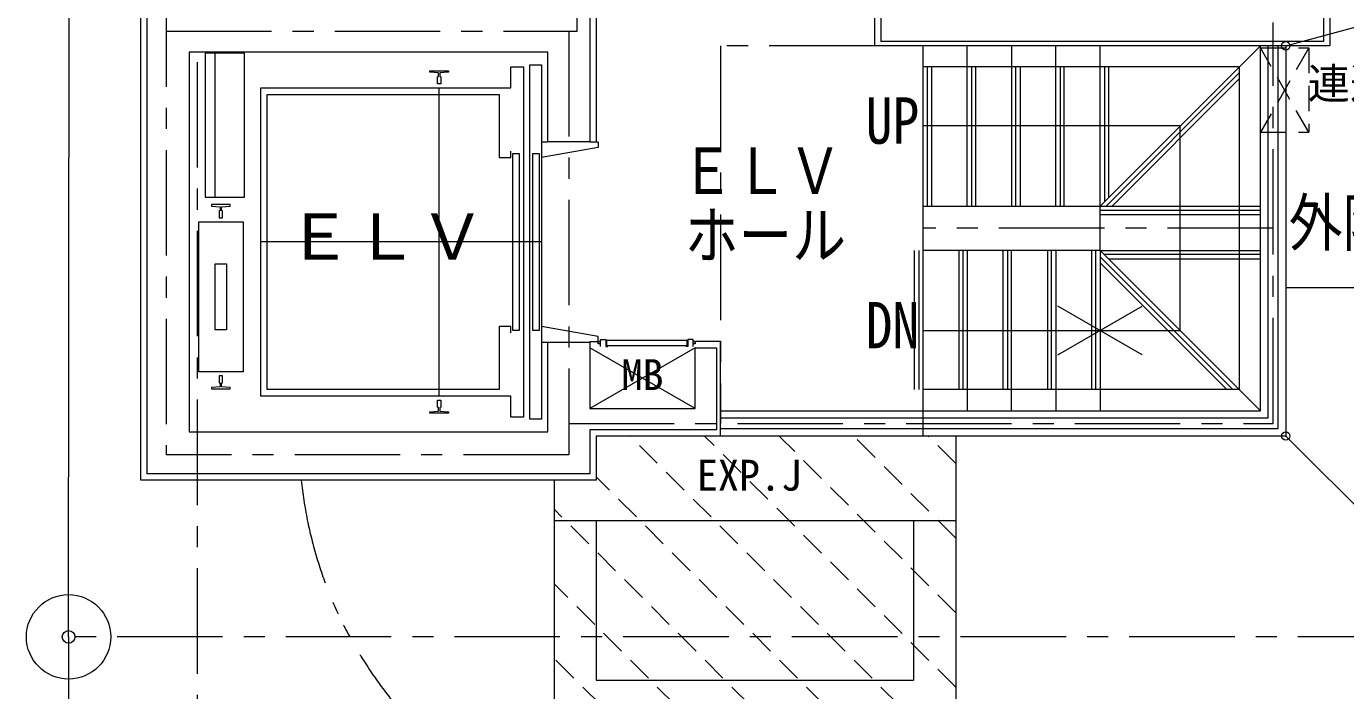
# Model space of a CAD drawing. Units: millimetres at full size; details may follow other scales. Extents: x -443943 to 462275, y -43546 to 79452.
# Drawn here: x -214242 to -207986, y -7218 to -4069 of the extents above; entities that cross this region are included whole.
import ezdxf
from ezdxf.enums import TextEntityAlignment as Align

# ---------------------------------------------------------------- set-up
doc = ezdxf.new("R2010")
doc.units = ezdxf.units.MM
doc.header["$LTSCALE"] = 100
doc.header["$PDMODE"] = 32
doc.header["$PDSIZE"] = 40
for name, pattern in [('CHAIN1', [8, 5, -1, 1, -1]), ('DASHED1', [1.8, 1.2, -0.6]), ('DOUBLE_CHAIN1', [8.8, 5, -1, 0.6, -0.6, 0.6, -1])]:
    doc.linetypes.add(name, pattern=pattern)
for name, color, linetype, lineweight in [('4-0_仕上', 7, 'Continuous', 15), ('4-1_通り芯', 4, 'Continuous', 9), ('4-B_E-PANL', 1, 'Continuous', 18), ('4-F__', 4, 'Continuous', 9)]:
    doc.layers.add(name, color=color, linetype=linetype, lineweight=lineweight)
doc.styles.add('ＭＳ ゴシック', font='')
doc.styles.get('ＭＳ ゴシック').set_extended_font_data('MS Gothic')

msp = doc.modelspace()

# ---------------------------------------------------------------- linework, layer by layer
at = {"layer": '4-0_仕上'}
msp.add_line((-214042.5, -6963.1), (-214028.2, 10354.2), dxfattribs=at)
at = {"layer": '4-1_通り芯', "linetype": 'CHAIN1'}
for p, q in [((-213580, 14545), (-213580, -6100.9)), ((-208330, -5950.9), (-208330, -4050.9)), ((-213432.5, -4238.1), (-213432.5, -19068.1)), ((-208330, -5025.9), (-209990, -5025.9)), ((-211670, -5950.9), (-208330, -5950.9))]:
    msp.add_line(p, q, dxfattribs=at)
at = {"layer": '4-1_通り芯', "color": 7, "lineweight": 15}
for p, q in [((-211540, -3675.9), (-211540, -4618.4)), ((-210220, -3675.9), (-210220, -4160.9)), ((-208270, -4160.9), (-206338.1, -3643.3)), ((-208060, -4160.9), (-210220, -4160.9)), ((-209990, -4910.9), (-209990, -4160.9)), ((-209780, -4920.9), (-209780, -4160.9)), ((-209570, -4160.9), (-209570, -4920.9)), ((-209360, -4920.9), (-209360, -4160.9)), ((-208270, -4160.9), (-208270, -6010.9)), ((-208770, -4540.9), (-209990, -4540.9)), ((-209150, -4920.9), (-208390, -4920.9)), ((-209990, -6010.9), (-209990, -5130.9)), ((-209780, -5130.9), (-209780, -5890.9)), ((-209570, -5890.9), (-209570, -5130.9)), ((-209360, -5130.9), (-209360, -5890.9)), ((-209150, -5130.9), (-208390, -5130.9)), ((-204828.5, -5309), (-208269.3, -5309)), ((-208950, -5626.4), (-209350, -5395.5)), ((-209350, -5626.4), (-208950, -5395.5)), ((-210950, -5890.9), (-208390, -5890.9)), ((-208270, -6010.9), (-210950, -6010.9)), ((-209835, -6010.9), (-209835, -7413.1)), ((-211740, -6220.9), (-211740, -7413.1))]:
    msp.add_line(p, q, dxfattribs=at)
at = {"layer": '4-1_通り芯', "color": 3, "lineweight": 20}
for p, q in [((-210190, -3705.9), (-210190, -4140.9)), ((-208090, -4140.9), (-210190, -4140.9)), ((-209990, -4920.9), (-209150, -4920.9)), ((-209150, -5130.9), (-209150, -4910.9))]:
    msp.add_line(p, q, dxfattribs=at)
at = {"layer": '4-1_通り芯', "color": 1}
msp.add_line((-211540, -3960.9), (-211540, -4260.9), dxfattribs=at)
at = {"layer": '4-1_通り芯'}
for p, q in [((-208355, -4160.9), (-208355, -5925.9)), ((-208305, -5975.9), (-208305, -4160.9)), ((-208490, -4260.9), (-209990, -4260.9)), ((-209970, -4260.9), (-209970, -4920.9)), ((-209950, -4260.9), (-209950, -4920.9)), ((-209760, -4260.9), (-209760, -4920.9)), ((-209740, -4920.9), (-209740, -4260.9)), ((-209550, -4920.9), (-209550, -4260.9)), ((-209530, -4260.9), (-209530, -4920.9)), ((-209340, -4260.9), (-209340, -4920.9)), ((-209320, -4920.9), (-209320, -4260.9)), ((-209130, -4260.9), (-209130, -4900.9)), ((-209121.7, -4920.9), (-208490, -4289.2)), ((-209110, -4260.9), (-209110, -4880.9)), ((-208490, -4260.9), (-208490, -5790.9)), ((-209093.4, -4920.9), (-208490, -4317.5)), ((-208390, -4940.9), (-209150, -4940.9)), ((-209150, -4960.9), (-208390, -4960.9)), ((-210030, -5790.9), (-210030, -5130.9)), ((-210010, -5130.9), (-210010, -5790.9)), ((-209820, -5130.9), (-209820, -5790.9)), ((-209800, -5790.9), (-209800, -5130.9)), ((-209610, -5790.9), (-209610, -5130.9)), ((-209590, -5130.9), (-209590, -5790.9)), ((-209400, -5130.9), (-209400, -5790.9)), ((-209380, -5790.9), (-209380, -5130.9)), ((-209190, -5790.9), (-209190, -5130.9)), ((-209170, -5790.9), (-209170, -5130.9)), ((-209150, -5161.3), (-208520.3, -5790.9)), ((-208548.6, -5790.9), (-209150, -5189.6)), ((-208390, -5150.9), (-209130, -5150.9)), ((-209110, -5170.9), (-208390, -5170.9)), ((-211070, -5593.5), (-211570, -5880.9)), ((-211070, -5880.9), (-211570, -5593.5)), ((-208490, -5790.9), (-209990, -5790.9)), ((-208355, -5925.9), (-210950, -5925.9)), ((-210950, -5975.9), (-208305, -5975.9)), ((-211740, -6410.9), (-209835, -6410.9)), ((-211540, -6410.9), (-211540, -7168.1)), ((-210035, -6410.9), (-210035, -7168.1)), ((-211540, -7168.1), (-210035, -7168.1))]:
    msp.add_line(p, q, dxfattribs=at)
at = {"layer": '4-1_通り芯', "color": 7, "linetype": 'DASHED1', "lineweight": 15}
msp.add_line((-208160, -4170.9), (-208160, -4570.9), dxfattribs=at)
at = {"layer": '4-1_通り芯', "color": 7, "lineweight": 18}
for p, q in [((-213346.5, -4878.9), (-213346.5, -4194.9)), ((-212285, -5821.9), (-212285, -4359.9)), ((-211800, -4615.9), (-211770, -4615.9)), ((-211530, -4618.4), (-211570, -4618.4)), ((-211800, -5565.9), (-211770, -5565.9)), ((-210950, -5563.5), (-211080, -5563.5)), ((-210950, -6010.9), (-210950, -5563.5)), ((-211540, -6010.9), (-211540, -6220.9)), ((-210950, -6010.9), (-211540, -6010.9))]:
    msp.add_line(p, q, dxfattribs=at)
at = {"layer": '4-1_通り芯', "linetype": 'DASHED1'}
for p, q in [((-209977.4, -7413.1), (-211379.6, -6010.9)), ((-209835, -7202), (-211026.1, -6010.9)), ((-209835, -6848.5), (-210672.5, -6010.9)), ((-209835, -6494.9), (-210319, -6010.9)), ((-209835, -6141.4), (-209965.4, -6010.9)), ((-210331, -7413.1), (-211540, -6204.1)), ((-210684.5, -7413.1), (-211740, -6357.7)), ((-211038.1, -7413.1), (-211740, -6711.2)), ((-211391.6, -7413.1), (-211740, -7064.8))]:
    msp.add_line(p, q, dxfattribs=at)
at = {"layer": '4-1_通り芯', "color": 7, "lineweight": 15}
for points in [[(-211540, -6220.9), (-213700, -6220.9), (-213700, 2194.1), (-213630, 2194.1)], [(-208130, 2194.1), (-208060, 2194.1), (-208060, -4160.9)], [(-208390, -5890.9), (-208390, -4160.9), (-209150, -4920.9), (-209150, -4160.9)], [(-209990, -5510.9), (-208770, -5510.9), (-208770, -4540.9)], [(-208390, -5890.9), (-209150, -5130.9), (-209150, -5890.9)], [(-211520, -5573.5), (-211530, -5573.5), (-211530, -5563.5), (-211520, -5563.5)], [(-211520, -5586.5), (-211520, -5553.5), (-211495, -5553.5), (-211495, -5586.5), (-211485, -5586.5)], [(-211080, -5586.5), (-211080, -5553.5), (-211105, -5553.5), (-211105, -5586.5), (-211115, -5586.5)], [(-211080, -5563.5), (-211070, -5563.5), (-211070, -5573.5), (-211080, -5573.5)]]:
    msp.add_lwpolyline(points, dxfattribs=at)
at = {"layer": '4-1_通り芯', "color": 3, "lineweight": 20}
for points in [[(-211070, -5593.5), (-210970, -5593.5), (-210970, -5980.9), (-211570, -5980.9), (-211570, -6190.9), (-213670, -6190.9), (-213670, 2184.1), (-213630, 2184.1)], [(-208130, 2184.1), (-208090, 2184.1), (-208090, -4140.9)], [(-211639.5, -3705.9), (-211570, -3705.9), (-211570, -4615.9)], [(-211570, -4615.9), (-211770, -4615.9), (-211770, -4190.9), (-213470, -4190.9), (-213470, -5990.9), (-211770, -5990.9), (-211770, -5565.9), (-211570, -5565.9), (-211570, -5880.9), (-211070, -5880.9), (-211070, -5593.5)], [(-209150, -5130.9), (-209990, -5130.9), (-209990, -4910.9)]]:
    msp.add_lwpolyline(points, dxfattribs=at)
at = {"layer": '4-1_通り芯', "linetype": 'CHAIN1'}
for points in [[(-213580, -4090.9), (-211630, -4090.9), (-211630, -2650.9)], [(-211670, -4090.9), (-211670, -6100.9), (-213580, -6100.9)], [(-210220, -4160.9), (-210950, -4160.9), (-210950, -5950.9)]]:
    msp.add_lwpolyline(points, dxfattribs=at)
at = {"layer": '4-1_通り芯', "color": 7, "linetype": 'DASHED1', "lineweight": 15}
msp.add_lwpolyline([(-208160, -4170.9), (-208390, -4570.9), (-208160, -4570.9), (-208390, -4170.9)], close=True, dxfattribs=at)
at = {"layer": '4-1_通り芯', "color": 7, "lineweight": 18}
for points in [[(-213394.5, -4194.9), (-213394.5, -4878.9), (-213207.5, -4878.9), (-213207.5, -4194.9)], [(-211855, -4250.9), (-211800, -4250.9), (-211800, -5930.9), (-211855, -5930.9)], [(-211945, -4359.9), (-211945, -4260.9), (-211885, -4260.9), (-211885, -5920.9), (-211945, -5920.9), (-211945, -5821.9), (-213130, -5821.9), (-213130, -4359.9)], [(-212292.9, -4340.9), (-212292.9, -4307.5), (-212288, -4305.9), (-212288, -4289.4), (-212329.5, -4285.4), (-212329.5, -4278.9), (-212240.5, -4278.9), (-212240.5, -4285.4), (-212282, -4289.4), (-212282, -4305.9), (-212277, -4307.5), (-212277, -4340.9)], [(-211935, -4670.9), (-211905, -4670.9), (-211905, -5510.9), (-211935, -5510.9)], [(-211810, -4670.9), (-211810, -5510.9), (-211840, -5510.9), (-211840, -4670.9)], [(-213312, -4975.9), (-213312, -4942.5), (-213317, -4940.9), (-213317, -4924.4), (-213275.5, -4920.4), (-213275.5, -4913.9), (-213364.5, -4913.9), (-213364.5, -4920.4), (-213323, -4924.4), (-213323, -4940.9), (-213327.9, -4942.5), (-213327.9, -4975.9)], [(-213215, -4995.9), (-213215, -5705.9), (-213425, -5705.9), (-213425, -4995.9)], [(-213293.5, -5507.9), (-213346.5, -5507.9), (-213346.5, -5193.9), (-213293.5, -5193.9)], [(-213364.5, -5787.9), (-213275.5, -5787.9), (-213275.5, -5781.4), (-213317, -5777.4), (-213317, -5760.9), (-213312, -5759.3), (-213312, -5725.9), (-213327.9, -5725.9), (-213327.9, -5759.3), (-213323, -5760.9), (-213323, -5777.4), (-213364.5, -5781.4)], [(-212292.9, -5840.9), (-212277, -5840.9), (-212277, -5874.3), (-212282, -5875.9), (-212282, -5892.4), (-212240.5, -5896.4), (-212240.5, -5902.9), (-212329.5, -5902.9), (-212329.5, -5896.4), (-212288, -5892.4), (-212288, -5875.9), (-212292.9, -5874.3)]]:
    msp.add_lwpolyline(points, close=True, dxfattribs=at)
for points in [[(-213100, -5790.9), (-213100, -4390.9), (-212000, -4390.9), (-212000, -4690.9), (-211945, -4690.9), (-211945, -4660.9)], [(-211530, -4618.4), (-211530, -4643.4), (-211800, -4690.9)], [(-211800, -5090.9), (-211885, -5090.9), (-213130, -5090.9)], [(-211945, -5520.9), (-211945, -5490.9), (-212000, -5490.9), (-212000, -5790.9), (-213100, -5790.9)], [(-211570, -5563.5), (-211530, -5563.5), (-211530, -5538.5), (-211800, -5490.9)]]:
    msp.add_lwpolyline(points, dxfattribs=at)
at = {"layer": '4-1_通り芯', "color": 7, "lineweight": 15}
msp.add_lwpolyline([(-211109, -5582.5), (-211109, -5557.5), (-211491, -5557.5), (-211491, -5582.5)], close=True, dxfattribs=at)
at = {"layer": '4-1_通り芯', "color": 7}
msp.add_point((-208270, -4160.9), dxfattribs=at)
at = {"layer": '4-B_E-PANL'}
msp.add_line((-208270, -6010.9), (-206855.8, -7425.2), dxfattribs=at)
at = {"layer": '4-B_E-PANL', "linetype": 'DOUBLE_CHAIN1'}
for centre, start, end in [((-208270, -6010.9), 270, 0), ((-210950, -6010.9), 186.02717, 270)]:
    msp.add_arc(centre, 2000, start, end, dxfattribs=at)
at = {"layer": '4-B_E-PANL'}
msp.add_point((-208270, -6010.9), dxfattribs=at)
at = {"layer": '4-F__', "linetype": 'CHAIN1'}
msp.add_line((-214042.5, -6963.1), (-214051.2, -16091.6), dxfattribs=at)
msp.add_lwpolyline([(-192538.6, -6963), (-207711.8, -6963.1), (-214042.5, -6963.1)], dxfattribs=at)
at = {"layer": '4-F__'}
for radius in [200, 30]:
    msp.add_circle((-214042.5, -6963.1), radius, dxfattribs=at)

# ---------------------------------------------------------------- texts
at = {"layer": '4-1_通り芯', "style": 'ＭＳ ゴシック'}
for s, p in [('連送BOX', (-208165.2, -4456.7)), ('MB', (-211420, -5837.2)), ('EXP.J', (-211062.7, -6313.9))]:
    msp.add_text(s, height=146.6, dxfattribs=at).set_placement(p, align=Align.BOTTOM_LEFT)
at = {"layer": '4-1_通り芯', "color": 7, "style": 'ＭＳ ゴシック'}
for s, width, p in [('UP', 0.85, (-210262.3, -4690.9)), ('ＥＬＶ', 0.85, (-211139.8, -4929.1)), ('外階段', 0.85, (-208255.7, -5175)), ('ホール', 0.85, (-211120.1, -5234.5)), ('ＥＬＶ', 1.05, (-213010, -5240.9)), ('DN', 0.85, (-210262.3, -5660.9))]:
    msp.add_text(s, height=219.9, dxfattribs=dict(at, width=width)).set_placement(p, align=Align.BOTTOM_LEFT)

doc.saveas('drawing.dxf')
